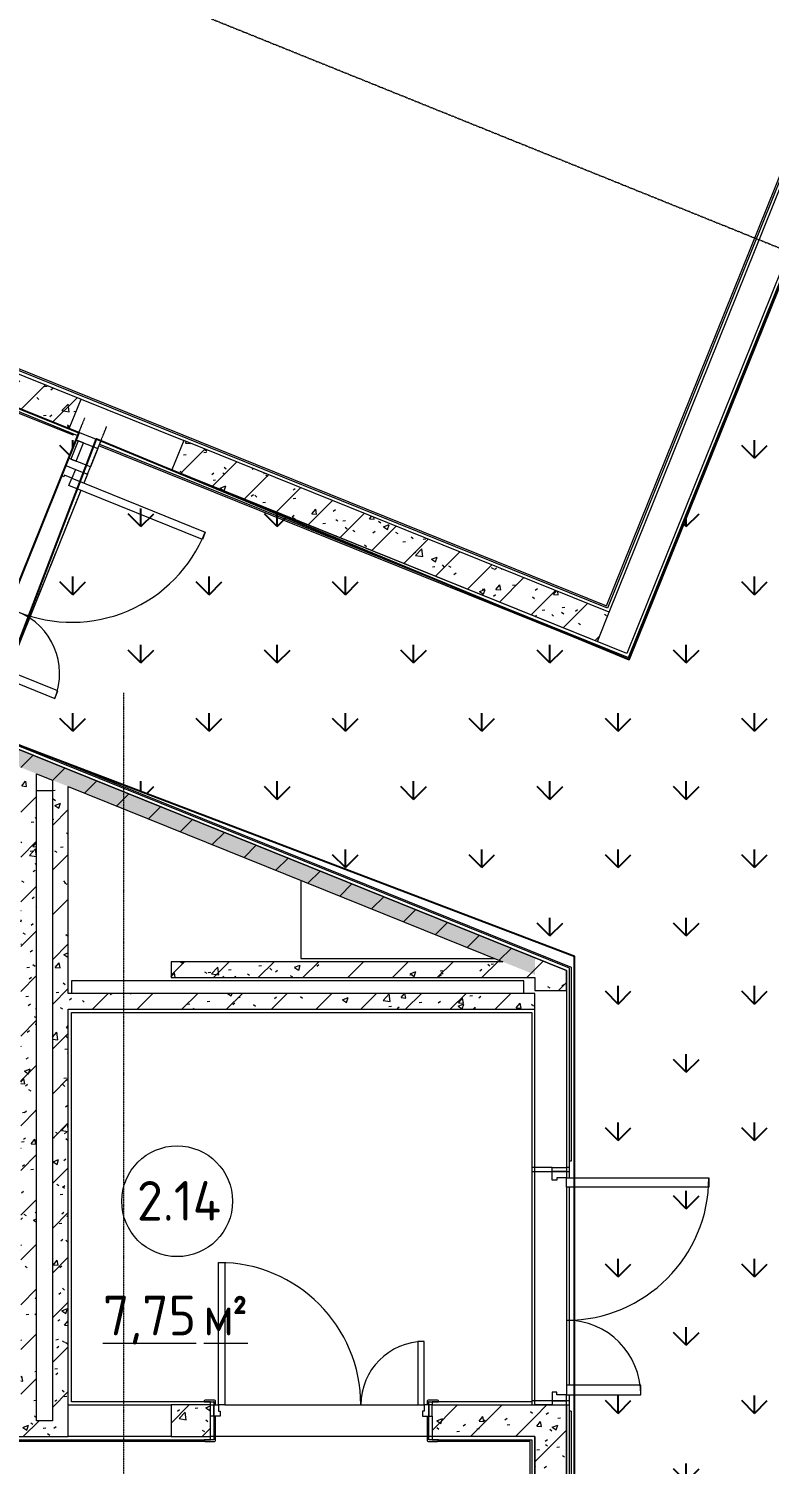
# Model space of a CAD drawing. Header units: millimetres. Extents: x -584918 to 2941280, y 3000189 to 4229862.
# Drawn here: x 196711 to 201394, y 3835191 to 3844261 of the extents above; entities that cross this region are included whole.
import ezdxf

# ---------------------------------------------------------------- set-up
doc = ezdxf.new("R2010")
doc.units = ezdxf.units.MM
for name, pattern in [('ASVP_Линия разреза', [20, 0, -10, 0, -10]), ('ASVP_Невидимые', [5, 3, -2]), ('ASVP_Осевая', [14, 10, -2, 0, -2]), ('ASVP_Штриховая_ш3 п1_5', [4.5, 3, -1.5])]:
    doc.linetypes.add(name, pattern=pattern)
for name, color, linetype, lineweight in [('Витраж', 7, 'Continuous', 0), ('Двери', 7, 'Continuous', 0), ('Линии', 7, 'Continuous', 0), ('Линии разделители', 7, 'ASVP_Штриховая_ш3 п1_5', 0), ('Марки помещений', 7, 'Continuous', 0), ('Обобщенные модели', 7, 'Continuous', 0), ('Панели витража', 7, 'Continuous', 0), ('Перекрытие', 7, 'Continuous', 0), ('Разрезы', 7, 'Continuous', 0), ('Стены внутренние', 7, 'Continuous', 0), ('Стены несущие', 7, 'Continuous', 0), ('Стены отделка', 7, 'Continuous', 0), ('экспертиза условные обозначения', 1, 'Continuous', 0)]:
    doc.layers.add(name, color=color, linetype=linetype, lineweight=lineweight)
doc.styles.add('GOST Common_2', font='', dxfattribs={"height": 500})
doc.styles.add('GOST Common_3', font='', dxfattribs={"width": 0.9, "height": 500})
doc.styles.get('GOST Common_2').set_extended_font_data('GOST Common')
doc.styles.get('GOST Common_3').set_extended_font_data('GOST Common')
pattern_1 = [(45, (184030.3, 3824416.36), (-141.4214, 141.4214), [])]
pattern_2 = [(50, (184030.3, 3824416.36), (364.368, -31.8783), [38.1, -419.1]), (355, (184030.3, 3824416.36), (-70.486, 382.1133), [30.48, -335.28]), (100.451, (184060.67, 3824413.7), (293.885, 350.2334), [32.38, -356.18]), (46.184, (184030.3, 3824517.96), (542.1585, -84.086), [57.15, -628.65]), (96.636, (184075.5, 3824510.96), (474.805, 494.855), [48.57, -534.27]), (351.184, (184030.3, 3824517.96), (474.81, 494.85), [45.72, -502.92]), (21, (184081.1, 3824492.56), (303.2285, -204.5305), [38.1, -419.1]), (326, (184081.1, 3824492.56), (123.604, 368.376), [30.48, -335.28]), (71.451, (184106.37, 3824475.52), (426.834, 163.8427), [32.38, -356.18]), (37.5, (184030.3, 3824416.36), (6.17665, 169.11015), [16.764, -314.452, 16.764, -323.596, -336.55]), (37.5, (184030.3, 3824416.36), (6.17665, 169.11015), [-671.576, 16.764, -319.786]), (7.5, (184030.3, 3824416.36), (133.6389, 200.3615), [16.764, -177.292, 16.764, -306.832, -128.27]), (7.5, (184030.3, 3824416.36), (133.6389, 200.3615), [-517.652, 16.764, -111.506]), (327.5, (183917.02, 3824416.36), (271.1818, -11.45836), [16.764, -110.236, 16.764, -379.476, -525.78]), (327.5, (183917.02, 3824416.36), (271.1818, -11.45836), [-523.24, 16.764, -509.016]), (317.5, (183866.22, 3824416.36), (296.2585, 50.8528), [16.764, -148.336, 16.764, -246.38, -373.38]), (317.5, (183866.22, 3824416.36), (296.2585, 50.8528), [-428.244, 16.764, -356.616])]
pattern_3 = [(90, (183626.44, 3579035.56), (-431.0523, 431.0523), [114.3, -747.8046]), (45, (183626.44, 3579035.56), (-431.0523, 431.0523), [114.3, -495.3]), (135, (183626.44, 3579035.56), (-431.0523, -431.0523), [114.3, -495.3])]

# ---------------------------------------------------------------- blocks, each defined once
blk = doc.blocks.new('ASVP_ДверьДеревянная_2 полотна - Межкомнатная 1300х2000h_полотна_ Г Пр _1220 в свету_-7189934-АР Этаж 02')
at = {"layer": 'Двери', "lineweight": 18}
for p, q in [((-650, 1000), (-610, 1000)), ((-650, 100), (-650, 1000)), ((-610, 1000), (-610, 100)), ((650, 500), (610, 500)), ((610, 500), (610, 100)), ((650, 100), (650, 500)), ((-680, 100), (-650, 100)), ((-680, 30), (-680, 100)), ((-610, 100), (-650, 100)), ((-650, 100), (-650, 60)), ((610, 100), (650, 100)), ((680, 100), (650, 100)), ((650, 100), (650, 60)), ((680, 30), (680, 100)), ((-640, 30), (-680, 30)), ((-650, 60), (-640, 60)), ((-640, 60), (-640, 30)), ((650, 60), (640, 60)), ((640, 60), (640, 30)), ((640, 30), (680, 30))]:
    blk.add_line(p, q, dxfattribs=at)
at = {"layer": 'Двери', "linetype": 'ASVP_Невидимые', "lineweight": 18}
for p, q in [((-700, 100), (-680, 100)), ((-700, 30), (-700, 100)), ((-680, 100), (-680, 30)), ((700, 100), (680, 100)), ((680, 100), (680, 30)), ((700, 30), (700, 100)), ((-680, 30), (-700, 30)), ((680, 30), (700, 30))]:
    blk.add_line(p, q, dxfattribs=at)
at = {"layer": 'Двери'}
for centre, radius, start, end in [((-650, 100), 900, 360, 90), ((650, 100), 400, 90, 180)]:
    blk.add_arc(centre, radius, start, end, dxfattribs=at)
blk = doc.blocks.new('ASVP_НАЛИЧНИК МДФ_Двери - Наличник дверной МДФ-7405303-АР Этаж 02')
at = {"layer": 'Обобщенные модели'}
for p, q in [((-680, 150), (-680, -1)), ((-670, -5), (-670, 150)), ((670, 150), (670, -5)), ((680, -1), (680, 150)), ((-681, 0), (-740, 0)), ((-740, 0), (-740, -5)), ((-681, -1), (-681, 0)), ((740, 0), (681, 0)), ((681, 0), (681, -1)), ((740, -5), (740, 0)), ((-735, -10), (-675, -10)), ((-680, -1), (-681, -1)), ((675, -10), (735, -10)), ((681, -1), (680, -1))]:
    blk.add_line(p, q, dxfattribs=at)
for centre, start, end in [((-735, -5), 180, 270), ((-675, -5), 270, 360), ((675, -5), 180, 270), ((735, -5), 270, 360)]:
    blk.add_arc(centre, 5, start, end, dxfattribs=at)
blk = doc.blocks.new('ASVP_НАЛИЧНИК МДФ_Двери - Наличник дверной МДФ-7488626-АР Этаж 02')
at = {"layer": 'Обобщенные модели'}
for p, q in [((-681, 0), (-740, 0)), ((-740, 0), (-740, -5)), ((-681, -1), (-681, 0)), ((-680, 20), (-680, -1)), ((-670, -5), (-670, 20)), ((670, 20), (670, -5)), ((680, -1), (680, 20)), ((740, 0), (681, 0)), ((681, 0), (681, -1)), ((740, -5), (740, 0)), ((-735, -10), (-675, -10)), ((-680, -1), (-681, -1)), ((675, -10), (735, -10)), ((681, -1), (680, -1))]:
    blk.add_line(p, q, dxfattribs=at)
for centre, start, end in [((-735, -5), 180, 270), ((-675, -5), 270, 360), ((675, -5), 180, 270), ((735, -5), 270, 360)]:
    blk.add_arc(centre, 5, start, end, dxfattribs=at)
blk = doc.blocks.new('Прямоугольный импост - 50х150 мм-6338301-АР Этаж 02')
at = {"layer": 'Витраж', "lineweight": 18}
for p, q in [((-50, 115), (0, 115)), ((-50, -35), (-50, 115)), ((0, 115), (0, -35)), ((0, -35), (-50, -35))]:
    blk.add_line(p, q, dxfattribs=at)
blk = doc.blocks.new('ASVP_ДверьАлюминиеваяВитражная_2 полотна - Остекленная Внутренняя-6432274-АР Этаж 02')
at = {"layer": 'Двери', "lineweight": 18}
for p, q in [((-665, 942.5), (-615, 942.5)), ((-665, 32.5), (-665, 942.5)), ((-615, 942.5), (-615, 32.5)), ((665, 452.5), (615, 452.5)), ((615, 452.5), (615, 32.5)), ((665, 32.5), (665, 452.5)), ((-725, 32.5), (-665, 32.5)), ((-725, -32.5), (-725, 32.5)), ((-615, 32.5), (-665, 32.5)), ((-665, 32.5), (-665, -17.5)), ((615, 32.5), (665, 32.5)), ((725, 32.5), (665, 32.5)), ((665, 32.5), (665, -17.5)), ((725, -32.5), (725, 32.5)), ((-655, -32.5), (-725, -32.5)), ((-665, -17.5), (-655, -17.5)), ((-655, -17.5), (-655, -32.5)), ((665, -17.5), (655, -17.5)), ((655, -17.5), (655, -32.5)), ((655, -32.5), (725, -32.5))]:
    blk.add_line(p, q, dxfattribs=at)
at = {"layer": 'Двери'}
for centre, radius, start, end in [((-665, 32.5), 910, 360, 90), ((665, 32.5), 420, 90, 180)]:
    blk.add_arc(centre, radius, start, end, dxfattribs=at)
blk = doc.blocks.new('Системная панель - Cтеклопакет Двухкамерный_36 мм-6338300-АР Этаж 02')
at = {"layer": 'Панели витража', "lineweight": 18}
for p, q in [((62.5, 18), (-62.5, 18)), ((-62.5, 18), (-62.5, -18)), ((62.5, -18), (62.5, 18)), ((-62.5, -18), (62.5, -18))]:
    blk.add_line(p, q, dxfattribs=at)
blk = doc.blocks.new('Прямоугольный импост - 50х150 мм-V15-АР Этаж 02')
at = {"layer": 'Витраж', "lineweight": 18}
for p, q in [((-25, 115), (25, 115)), ((-25, 32.5), (-25, 115)), ((25, 115), (25, -35)), ((-25, -35), (-25, -32.5)), ((25, -35), (-25, -35))]:
    blk.add_line(p, q, dxfattribs=at)
blk = doc.blocks.new('ASVP_ДверьПротивопожарнаяСтальная_2 полотна - EI15 1370х2000h_полотна_ Г Пр _1250 в свету_-7407274-АР Этаж 02')
at = {"layer": 'Двери', "lineweight": 18}
for p, q in [((-685, 1000), (-625, 1000)), ((-685, 100), (-685, 1000)), ((-625, 1000), (-625, 100)), ((685, 570), (625, 570)), ((625, 570), (625, 100)), ((685, 100), (685, 570)), ((-725, 100), (-685, 100)), ((-725, 10), (-725, 100)), ((-625, 100), (-685, 100)), ((-685, 100), (-685, 40)), ((625, 100), (685, 100)), ((725, 100), (685, 100)), ((685, 100), (685, 40)), ((725, 10), (725, 100)), ((-670, 10), (-725, 10)), ((-685, 40), (-670, 40)), ((-670, 40), (-670, 10)), ((685, 40), (670, 40)), ((670, 40), (670, 10)), ((670, 10), (725, 10))]:
    blk.add_line(p, q, dxfattribs=at)
at = {"layer": 'Двери', "linetype": 'ASVP_Невидимые', "lineweight": 18}
for p, q in [((-750, 100), (-725, 100)), ((-750, 10), (-750, 100)), ((-725, 100), (-725, 10)), ((750, 100), (725, 100)), ((725, 100), (725, 10)), ((750, 10), (750, 100)), ((-725, 10), (-750, 10)), ((725, 10), (750, 10))]:
    blk.add_line(p, q, dxfattribs=at)
at = {"layer": 'Двери'}
for centre, radius, start, end in [((-685, 100), 900, 360, 90), ((685, 100), 470, 90, 180)]:
    blk.add_arc(centre, radius, start, end, dxfattribs=at)
blk = doc.blocks.new('ASVP_ОТКОС_Оштукатуривание дверного откоса - Оштукатуривание дверного откоса-V99-АР Этаж 02')
at = {"layer": 'Обобщенные модели'}
for p, q in [((-750, 130), (-750, 0)), ((-725, 0), (-725, 130)), ((725, 130), (725, 0)), ((750, 0), (750, 130)), ((-750, 0), (-725, 0)), ((725, 0), (750, 0))]:
    blk.add_line(p, q, dxfattribs=at)
blk = doc.blocks.new('ASVP_ОТКОС_Оштукатуривание дверного откоса - Оштукатуривание дверного откоса-V100-АР Этаж 02')
at = {"layer": 'Обобщенные модели'}
for p, q in [((-750, 20), (-750, 0)), ((-750, 0), (-725, 0)), ((-725, 0), (-725, 20)), ((725, 20), (725, 0)), ((725, 0), (750, 0)), ((750, 0), (750, 20))]:
    blk.add_line(p, q, dxfattribs=at)
blk = doc.blocks.new('ASVP_Марка_Помещение_ДваЗначения - Номер Площадь-685795-АР Этаж 02')
at = {"layer": 'Марки помещений'}
blk.add_circle((0, 0), 3.5, dxfattribs=at)

msp = doc.modelspace()

# ---------------------------------------------------------------- hatches: boundary and pattern name
at = {"layer": 'Стены внутренние'}
h = msp.add_hatch(dxfattribs=at)
h.set_pattern_fill('FP_1', color=256, style=0, pattern_type=2)
h.set_pattern_definition(pattern_1)
h.paths.add_polyline_path([(196967.333, 3841734.517), (197042.088, 3841920.021), (194995.537, 3842744.75), (194920.782, 3842559.247), (196507.009, 3841920.021)])
h.paths.add_polyline_path([(193529.504, 3843119.911), (193604.259, 3843305.415), (191291.471, 3844237.434), (191216.716, 3844051.93), (193358.039, 3843189.009)])
h.paths.add_polyline_path([(190150.069, 3844481.773), (190224.825, 3844667.276), (190039.321, 3844742.032), (189964.566, 3844556.528), (190142.594, 3844484.785)])
h = msp.add_hatch(dxfattribs=at)
h.set_pattern_fill('FP_2', color=256, style=0, pattern_type=2)
h.set_pattern_definition(pattern_2)
h.paths.add_polyline_path([(196967.333, 3841734.517), (197042.088, 3841920.021), (194995.537, 3842744.75), (194920.782, 3842559.247), (196507.009, 3841920.021)])
h.paths.add_polyline_path([(193529.504, 3843119.911), (193604.259, 3843305.415), (191291.471, 3844237.434), (191216.716, 3844051.93), (193358.039, 3843189.009)])
h.paths.add_polyline_path([(190150.069, 3844481.773), (190224.825, 3844667.276), (190039.321, 3844742.032), (189964.566, 3844556.528), (190142.594, 3844484.785)])
h = msp.add_hatch(dxfattribs=at)
h.set_pattern_fill('FP_1', color=256, style=0, pattern_type=2)
h.set_pattern_definition(pattern_1)
h.paths.add_polyline_path([(199911.203, 3838284.077), (199911.203, 3838391.891), (190953.668, 3842001.644), (190916.291, 3841908.892), (199843.663, 3838311.294)])
h = msp.add_hatch(dxfattribs=at)
h.set_pattern_fill('FP_2', color=256, style=0, pattern_type=2)
h.set_pattern_definition(pattern_2)
h.paths.add_polyline_path([(199911.203, 3838284.077), (199911.203, 3838391.891), (190953.668, 3842001.644), (190916.291, 3841908.892), (199843.663, 3838311.294)])
h = msp.add_hatch(dxfattribs=at)
h.set_pattern_fill('FP_1', color=256, style=0, pattern_type=2)
h.set_pattern_definition(pattern_1)
h.paths.add_polyline_path([(200306.401, 3840388.923), (200381.156, 3840574.426), (197691.352, 3841658.377), (197616.596, 3841472.874), (200268.013, 3840404.392)])
h = msp.add_hatch(dxfattribs=at)
h.set_pattern_fill('FP_2', color=256, style=0, pattern_type=2)
h.set_pattern_definition(pattern_2)
h.paths.add_polyline_path([(200306.401, 3840388.923), (200381.156, 3840574.426), (197691.352, 3841658.377), (197616.596, 3841472.874), (200268.013, 3840404.392)])
h = msp.add_hatch(dxfattribs=at)
h.set_pattern_fill('FP_1', color=256, style=0, pattern_type=2)
h.set_pattern_definition(pattern_1)
h.paths.add_polyline_path([(196761.203, 3835465.697), (196761.203, 3839553.48), (196661.203, 3839593.778), (196661.203, 3835465.697)])
h = msp.add_hatch(dxfattribs=at)
h.set_pattern_fill('FP_2', color=256, style=0, pattern_type=2)
h.set_pattern_definition(pattern_2)
h.paths.add_polyline_path([(196761.203, 3835465.697), (196761.203, 3839553.48), (196661.203, 3839593.778), (196661.203, 3835465.697)])
h = msp.add_hatch(dxfattribs=at)
h.set_pattern_fill('FP_1', color=256, style=0, pattern_type=2)
h.set_pattern_definition(pattern_1)
h.paths.add_polyline_path([(196961.203, 3835465.697), (196961.203, 3839472.883), (196861.203, 3839513.181), (196861.203, 3835465.697), (196941.203, 3835465.697)])
h = msp.add_hatch(dxfattribs=at)
h.set_pattern_fill('FP_2', color=256, style=0, pattern_type=2)
h.set_pattern_definition(pattern_2)
h.paths.add_polyline_path([(196961.203, 3835465.697), (196961.203, 3839472.883), (196861.203, 3839513.181), (196861.203, 3835465.697), (196941.203, 3835465.697)])
h = msp.add_hatch(dxfattribs=at)
h.set_pattern_fill('FP_1', color=256, style=0, pattern_type=2)
h.set_pattern_definition(pattern_1)
h.paths.add_polyline_path([(200111.203, 3838183.33), (200111.203, 3838311.294), (199911.203, 3838391.891), (199911.203, 3838183.33), (200086.88, 3838183.33)])
h = msp.add_hatch(dxfattribs=at)
h.set_pattern_fill('FP_2', color=256, style=0, pattern_type=2)
h.set_pattern_definition(pattern_2)
h.paths.add_polyline_path([(200111.203, 3838183.33), (200111.203, 3838311.294), (199911.203, 3838391.891), (199911.203, 3838183.33), (200086.88, 3838183.33)])
h = msp.add_hatch(dxfattribs=at)
h.set_pattern_fill('FP_1', color=256, style=0, pattern_type=2)
h.set_pattern_definition(pattern_1)
h.paths.add_polyline_path([(199911.203, 3838265.697), (199911.203, 3838284.077), (199708.663, 3838365.697), (197611.203, 3838365.697), (197611.203, 3838265.697), (199841.203, 3838265.697)])
h = msp.add_hatch(dxfattribs=at)
h.set_pattern_fill('FP_2', color=256, style=0, pattern_type=2)
h.set_pattern_definition(pattern_2)
h.paths.add_polyline_path([(199911.203, 3838265.697), (199911.203, 3838284.077), (199708.663, 3838365.697), (197611.203, 3838365.697), (197611.203, 3838265.697), (199841.203, 3838265.697)])
h = msp.add_hatch(dxfattribs=at)
h.set_pattern_fill('FP_1', color=256, style=0, pattern_type=2)
h.set_pattern_definition(pattern_1)
h.paths.add_polyline_path([(196981.203, 3838065.697), (199911.203, 3838065.697), (199911.203, 3838165.697), (196961.203, 3838165.697), (196961.203, 3838065.697)])
h = msp.add_hatch(dxfattribs=at)
h.set_pattern_fill('FP_2', color=256, style=0, pattern_type=2)
h.set_pattern_definition(pattern_2)
h.paths.add_polyline_path([(196981.203, 3838065.697), (199911.203, 3838065.697), (199911.203, 3838165.697), (196961.203, 3838165.697), (196961.203, 3838065.697)])
h = msp.add_hatch(dxfattribs=at)
h.set_pattern_fill('FP_1', color=256, style=0, pattern_type=2)
h.set_pattern_definition(pattern_1)
h.paths.add_polyline_path([(199891.203, 3835365.697), (199911.203, 3835365.697), (199911.203, 3835565.697), (199261.203, 3835565.697), (199261.203, 3835365.697), (199302.138, 3835365.697)])
h.paths.add_polyline_path([(197611.203, 3835365.697), (197861.203, 3835365.697), (197861.203, 3835565.697), (197611.203, 3835565.697), (197611.203, 3835373.576)])
h = msp.add_hatch(dxfattribs=at)
h.set_pattern_fill('FP_2', color=256, style=0, pattern_type=2)
h.set_pattern_definition(pattern_2)
h.paths.add_polyline_path([(199891.203, 3835365.697), (199911.203, 3835365.697), (199911.203, 3835565.697), (199261.203, 3835565.697), (199261.203, 3835365.697), (199302.138, 3835365.697)])
h.paths.add_polyline_path([(197611.203, 3835365.697), (197861.203, 3835365.697), (197861.203, 3835565.697), (197611.203, 3835565.697), (197611.203, 3835373.576)])
h = msp.add_hatch(dxfattribs=at)
h.set_pattern_fill('FP_1', color=256, style=0, pattern_type=2)
h.set_pattern_definition(pattern_1)
h.paths.add_polyline_path([(200111.203, 3834015.697), (200111.203, 3835565.697), (199911.203, 3835565.697), (199911.203, 3834015.697)])
h = msp.add_hatch(dxfattribs=at)
h.set_pattern_fill('FP_2', color=256, style=0, pattern_type=2)
h.set_pattern_definition(pattern_2)
h.paths.add_polyline_path([(200111.203, 3834015.697), (200111.203, 3835565.697), (199911.203, 3835565.697), (199911.203, 3834015.697)])
h = msp.add_hatch(dxfattribs=at)
h.set_pattern_fill('FP_1', color=256, style=0, pattern_type=2)
h.set_pattern_definition(pattern_1)
h.paths.add_polyline_path([(191161.203, 3835365.697), (194211.203, 3835365.697), (194211.203, 3835465.697), (191061.203, 3835465.697), (191061.203, 3835365.697)])
h.paths.add_polyline_path([(196857.357, 3835365.697), (196961.203, 3835365.697), (196961.203, 3835465.697), (195311.203, 3835465.697), (195311.203, 3835365.697), (196761.203, 3835365.697)])
h = msp.add_hatch(dxfattribs=at)
h.set_pattern_fill('FP_2', color=256, style=0, pattern_type=2)
h.set_pattern_definition(pattern_2)
h.paths.add_polyline_path([(191161.203, 3835365.697), (194211.203, 3835365.697), (194211.203, 3835465.697), (191061.203, 3835465.697), (191061.203, 3835365.697)])
h.paths.add_polyline_path([(196857.357, 3835365.697), (196961.203, 3835365.697), (196961.203, 3835465.697), (195311.203, 3835465.697), (195311.203, 3835365.697), (196761.203, 3835365.697)])
at = {"layer": 'экспертиза условные обозначения', "lineweight": -3}
h = msp.add_hatch(dxfattribs=at)
h.set_pattern_fill('GRASS', color=3, scale=24)
h.set_pattern_definition(pattern_3)
edge = h.paths.add_edge_path()
edge.add_line((182517.835, 3845514.364), (183226.141, 3847272.013))
edge.add_line((183226.141, 3847272.013), (185002.339, 3846556.231))
edge.add_line((185002.339, 3846556.231), (187058.109, 3851657.585))
edge.add_line((187058.109, 3851657.585), (188449.387, 3851096.921))
edge.add_line((188449.387, 3851096.921), (186393.618, 3845995.567))
edge.add_line((186393.618, 3845995.567), (197027.622, 3841710.222))
edge.add_line((197027.622, 3841710.222), (196317.447, 3839947.936))
edge.add_line((196317.447, 3839947.936), (191022.357, 3842081.778))
edge.add_arc((190635.87, 3841024.972), 1125.26, 69.9119077, 178.1393932)
edge.add_line((189511.203, 3841061.507), (189511.203, 3839165.697))
edge.add_line((189511.203, 3839165.697), (186761.203, 3839165.697))
edge.add_line((186761.203, 3839165.697), (186761.203, 3843798.959))
edge.add_line((186761.203, 3843798.959), (183800.899, 3844997.308))
edge.add_line((183800.899, 3844997.308), (182517.835, 3845514.364))
h = msp.add_hatch(dxfattribs=at)
h.set_pattern_fill('GRASS', color=3, scale=24)
h.set_pattern_definition(pattern_3)
edge = h.paths.add_edge_path()
edge.add_line((196428.749, 3839816.831), (197140.238, 3841668.63))
edge.add_line((197140.238, 3841668.63), (200508.517, 3840275.128))
edge.add_line((200508.517, 3840275.128), (201854.112, 3843614.196))
edge.add_line((201854.112, 3843614.196), (203375.243, 3843001.203))
edge.add_line((203375.243, 3843001.203), (202029.648, 3839662.135))
edge.add_line((202029.648, 3839662.135), (206626.293, 3837842.101))
edge.add_line((206626.293, 3837842.101), (205916.118, 3836079.815))
edge.add_line((205916.118, 3836079.815), (204600.899, 3836615.219))
edge.add_arc((204174.147, 3835587.251), 1113.03, 67.4546237, 179.2891611)
edge.add_line((203061.203, 3835601.059), (203061.203, 3833765.697))
edge.add_line((203061.203, 3833765.697), (200161.203, 3833765.697))
edge.add_line((200161.203, 3833765.697), (200161.203, 3838398.959))
edge.add_line((200161.203, 3838398.959), (196428.749, 3839816.831))

# ---------------------------------------------------------------- linework, layer by layer
at = {"layer": 'Линии', "linetype": 'ASVP_Осевая'}
msp.add_line((197311.203, 3840065.697), (197311.203, 3834565.697), dxfattribs=at)
at = {"layer": 'Линии разделители'}
for p, q in [((197065, 3841802.974), (197027.622, 3841710.222)), ((197166.75, 3841654.155), (197204.127, 3841746.907)), ((197008.933, 3841663.846), (196962.211, 3841547.906)), ((197101.339, 3841491.839), (197148.061, 3841607.779)), ((196943.522, 3841501.53), (196401.547, 3840156.627)), ((197060.223, 3841389.812), (197082.65, 3841445.463)), ((196581.79, 3840202.588), (197041.535, 3841343.436))]:
    msp.add_line(p, q, dxfattribs=at)
at = {"layer": 'Перекрытие'}
for p, q in [((196962.211, 3841547.906), (197008.933, 3841663.846)), ((197148.061, 3841607.779), (197101.339, 3841491.839)), ((196401.547, 3840156.627), (196943.522, 3841501.53)), ((197082.65, 3841445.463), (197060.223, 3841389.812)), ((197041.535, 3841343.436), (196581.79, 3840202.588)), ((196861.203, 3839445.697), (196761.203, 3839445.697)), ((198431.203, 3838880.495), (198431.203, 3838385.697)), ((198431.203, 3838385.697), (199659.033, 3838385.697)), ((199841.203, 3838245.697), (196981.203, 3838245.697)), ((196981.203, 3838245.697), (196981.203, 3838165.697)), ((199841.203, 3838165.697), (199841.203, 3838245.697)), ((197951.203, 3835565.697), (199171.203, 3835565.697)), ((197881.203, 3835365.697), (197861.203, 3835365.697)), ((199231.203, 3835365.697), (197891.203, 3835365.697)), ((199261.203, 3835365.697), (199241.203, 3835365.697))]:
    msp.add_line(p, q, dxfattribs=at)
at = {"layer": 'Разрезы', "linetype": 'ASVP_Линия разреза'}
msp.add_line((153979.518, 3862009.163), (221790.935, 3834682.174), dxfattribs=at)
at = {"layer": 'Стены внутренние'}
for p, q in [((200364.544, 3840613.465), (202800.932, 3846659.318)), ((201854.112, 3843614.196), (200508.517, 3840275.128)), ((195006.75, 3842772.576), (200364.544, 3840613.465)), ((196993.221, 3841691.74), (194946.669, 3842516.47)), ((196993.221, 3841691.74), (196996.958, 3841701.016)), ((200508.517, 3840275.128), (197155.536, 3841626.33)), ((196453.598, 3839817.599), (200141.203, 3838331.549)), ((200141.203, 3838331.549), (200141.203, 3837105.697)), ((200141.203, 3837105.697), (200131.203, 3837105.697)), ((200141.203, 3835525.697), (200131.203, 3835525.697)), ((200141.203, 3835525.697), (200141.203, 3833795.697)), ((197826.203, 3835335.697), (195351.203, 3835335.697)), ((199881.203, 3835335.697), (199296.203, 3835335.697)), ((199881.203, 3826595.697), (199881.203, 3835335.697))]:
    msp.add_line(p, q, dxfattribs=at)
at = {"layer": 'Стены несущие'}
for p, q in [((194995.537, 3842744.75), (197042.088, 3841920.021)), ((196967.333, 3841734.517), (194920.782, 3842559.247)), ((200111.203, 3838311.294), (190953.668, 3842001.644)), ((196967.333, 3841734.517), (197042.088, 3841920.021)), ((197691.352, 3841658.377), (197616.596, 3841472.874)), ((200381.156, 3840574.426), (197691.352, 3841658.377)), ((197616.596, 3841472.874), (200306.401, 3840388.923)), ((200306.401, 3840388.923), (200381.156, 3840574.426)), ((196761.203, 3839553.48), (196861.203, 3839513.181)), ((196761.203, 3835465.697), (196761.203, 3839553.48)), ((196861.203, 3839513.181), (196861.203, 3835465.697)), ((196961.203, 3839472.883), (199708.663, 3838365.697)), ((196961.203, 3838165.697), (196961.203, 3839472.883)), ((199708.663, 3838365.697), (197611.203, 3838365.697)), ((197611.203, 3838365.697), (197611.203, 3838265.697)), ((200111.203, 3838183.33), (200111.203, 3838311.294)), ((197611.203, 3838265.697), (199911.203, 3838265.697)), ((199911.203, 3838265.697), (199911.203, 3838183.33)), ((199911.203, 3838165.697), (196961.203, 3838165.697)), ((199911.203, 3838183.33), (200111.203, 3838183.33)), ((199911.203, 3838065.697), (199911.203, 3838165.697)), ((196961.203, 3835365.697), (196961.203, 3838065.697)), ((196961.203, 3838065.697), (199911.203, 3838065.697)), ((197611.203, 3835565.697), (197611.203, 3835365.697)), ((197861.203, 3835565.697), (197611.203, 3835565.697)), ((199261.203, 3835565.697), (199911.203, 3835565.697)), ((200021.203, 3835565.697), (199911.203, 3835565.697)), ((200111.203, 3834015.697), (200111.203, 3835565.697)), ((197861.203, 3835365.697), (197861.203, 3835495.697)), ((199261.203, 3835495.697), (199261.203, 3835365.697)), ((196861.203, 3835465.697), (196761.203, 3835465.697)), ((195311.203, 3835365.697), (196961.203, 3835365.697)), ((197611.203, 3835365.697), (197861.203, 3835365.697)), ((199911.203, 3835365.697), (199261.203, 3835365.697)), ((199911.203, 3835365.697), (199911.203, 3834015.697))]:
    msp.add_line(p, q, dxfattribs=at)
at = {"layer": 'Стены отделка'}
for p, q in [((203464.949, 3848280.309), (200370.082, 3840600.452)), ((200381.156, 3840574.426), (203483.499, 3848272.833)), ((201856.188, 3843699.611), (200491.905, 3840314.167)), ((200502.98, 3840288.141), (201874.739, 3843692.136)), ((200370.082, 3840600.452), (195003.013, 3842763.301)), ((194913.306, 3842540.696), (197020.146, 3841691.671)), ((197042.088, 3841920.021), (197691.352, 3841658.377)), ((197027.622, 3841710.222), (196967.333, 3841734.517)), ((197020.146, 3841691.671), (197027.622, 3841710.222)), ((197166.75, 3841654.155), (197159.274, 3841635.605)), ((200491.905, 3840314.167), (197166.75, 3841654.155)), ((197159.274, 3841635.605), (200502.98, 3840288.141)), ((196428.472, 3839795.38), (200111.203, 3838311.294)), ((200131.203, 3838324.797), (196435.948, 3839813.93)), ((200111.203, 3838311.294), (200111.203, 3837065.697)), ((200131.203, 3837000.697), (200131.203, 3838324.797)), ((196981.203, 3838045.697), (199891.203, 3838045.697)), ((196981.203, 3835585.697), (196981.203, 3838045.697)), ((199891.203, 3838045.697), (199891.203, 3835585.697)), ((199911.203, 3835565.697), (199911.203, 3838065.697)), ((200111.203, 3836940.697), (200111.203, 3835690.697)), ((200131.203, 3835690.697), (200131.203, 3836940.697)), ((196961.203, 3835565.697), (197611.203, 3835565.697)), ((197861.203, 3835585.697), (196981.203, 3835585.697)), ((197861.203, 3835565.697), (197861.203, 3835585.697)), ((199891.203, 3835585.697), (199261.203, 3835585.697)), ((199261.203, 3835585.697), (199261.203, 3835565.697)), ((200111.203, 3835565.697), (200111.203, 3833765.697)), ((200131.203, 3833785.697), (200131.203, 3835630.697)), ((195311.203, 3835345.697), (197861.203, 3835345.697)), ((197611.203, 3835365.697), (196961.203, 3835365.697)), ((197861.203, 3835345.697), (197861.203, 3835365.697)), ((199261.203, 3835365.697), (199261.203, 3835345.697)), ((199261.203, 3835345.697), (199891.203, 3835345.697)), ((199891.203, 3835345.697), (199891.203, 3826585.697)), ((199911.203, 3826565.697), (199911.203, 3835365.697))]:
    msp.add_line(p, q, dxfattribs=at)
at = {"layer": 'экспертиза условные обозначения', "color": 3, "lineweight": -3}
for points in [[(182517.835, 3845514.364), (183226.141, 3847272.013), (185002.339, 3846556.231), (187058.109, 3851657.585), (188449.387, 3851096.921), (186393.618, 3845995.567), (197027.622, 3841710.222), (196317.447, 3839947.936), (191022.357, 3842081.778, 0.51077637), (189511.203, 3841061.507), (189511.203, 3839165.697), (186761.203, 3839165.697), (186761.203, 3843798.959), (183800.899, 3844997.308), (182517.835, 3845514.364)], [(196428.749, 3839816.831), (197140.238, 3841668.63), (200508.517, 3840275.128), (201854.112, 3843614.196), (203375.243, 3843001.203), (202029.648, 3839662.135), (206626.293, 3837842.101), (205916.118, 3836079.815), (204600.899, 3836615.219, 0.53078371), (203061.203, 3835601.059), (203061.203, 3833765.697), (200161.203, 3833765.697), (200161.203, 3838398.959), (196428.749, 3839816.831)]]:
    msp.add_lwpolyline(points, format="xyb", dxfattribs=at)

# ---------------------------------------------------------------- block references
at = {"layer": 'Витраж', "extrusion": (0, 0, -1), "rotation": 111.9486990835425}
for name, p in [('Прямоугольный импост - 50х150 мм-6338301-АР Этаж 02', (-197060.085, 3841697.139)), ('Прямоугольный импост - 50х150 мм-V15-АР Этаж 02', (-196985.33, 3841511.636))]:
    msp.add_blockref(name, p, dxfattribs=at)
at = {"layer": 'Двери'}
for name, p, rotation in [('ASVP_ДверьАлюминиеваяВитражная_2 полотна - Остекленная Внутренняя-6432274-АР Этаж 02', (196704.998, 3840815.997), 248.0513009164575), ('ASVP_ДверьПротивопожарнаяСтальная_2 полотна - EI15 1370х2000h_полотна_ Г Пр _1250 в свету_-7407274-АР Этаж 02', (200011.203, 3836315.697), 269.9999999999999)]:
    msp.add_blockref(name, p, dxfattribs=dict(at, rotation=rotation))
msp.add_blockref('ASVP_ДверьДеревянная_2 полотна - Межкомнатная 1300х2000h_полотна_ Г Пр _1220 в свету_-7189934-АР Этаж 02', (198561.203, 3835465.697), dxfattribs=at)
at = {"layer": 'Марки помещений', "xscale": 99.99999999999993, "yscale": 99.99999999999993, "zscale": 99.99999999999993}
msp.add_blockref('ASVP_Марка_Помещение_ДваЗначения - Номер Площадь-685795-АР Этаж 02', (197649.676, 3836852.665), dxfattribs=at)
at = {"layer": 'Обобщенные модели'}
for name, p, rotation in [('ASVP_ОТКОС_Оштукатуривание дверного откоса - Оштукатуривание дверного откоса-V99-АР Этаж 02', (199891.203, 3836315.697), 269.9999999999999), ('ASVP_ОТКОС_Оштукатуривание дверного откоса - Оштукатуривание дверного откоса-V100-АР Этаж 02', (200131.203, 3836315.697), 89.99999999999972), ('ASVP_НАЛИЧНИК МДФ_Двери - Наличник дверной МДФ-7488626-АР Этаж 02', (198561.203, 3835585.697), 180)]:
    msp.add_blockref(name, p, dxfattribs=dict(at, rotation=rotation))
msp.add_blockref('ASVP_НАЛИЧНИК МДФ_Двери - Наличник дверной МДФ-7405303-АР Этаж 02', (198561.203, 3835345.697), dxfattribs=at)
at = {"layer": 'Панели витража', "rotation": 68.05130091645754}
msp.add_blockref('Системная панель - Cтеклопакет Двухкамерный_36 мм-6338300-АР Этаж 02', (197018.035, 3841592.794), dxfattribs=at)

# ---------------------------------------------------------------- texts
at = {"layer": 'Марки помещений', "char_height": 250, "attachment_point": 1}
for s, insert, width, style in [('2.14', (197395.869, 3836980.39), 627.72131, 'GOST Common_2'), ('\\L7,75 ', (197180.782, 3836255.86), 772.02506, 'GOST Common_2'), ('\\L\\fGOST Common|b0|i0|c238|p34|;\\W.9;\\L²', (197996.36, 3836255.86), 165.94931, 'GOST Common_3'), ('\\L\\fGOST Common|b0|i0|c204|p34|;\\W.9;\\Lм', (197817.767, 3836255.86), 216.45562, 'GOST Common_2')]:
    msp.add_mtext(s, dxfattribs=dict(at, insert=insert, width=width, style=style))

doc.saveas('drawing.dxf')
